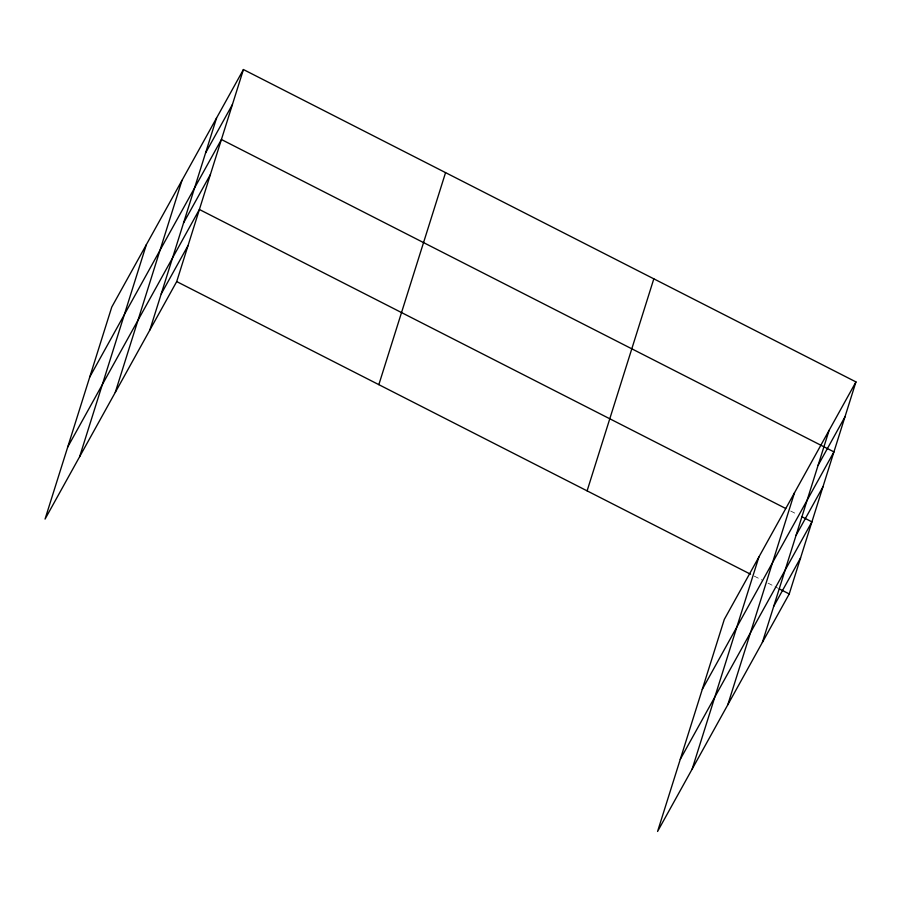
<?xml version="1.0" encoding="UTF-8"?>
<svg xmlns="http://www.w3.org/2000/svg" width="901" height="901" viewBox="0 0 901 901"><rect width="100%" height="100%" fill="white"/><g stroke="black" fill="none" stroke-linecap="round" stroke-linejoin="round"><path stroke-width="0.68" stroke-dasharray="4.5 3.38" d="M790.706 511.036L796.946 514.223M754.295 576.133L761.784 579.951M768.024 583.127L778.002 588.218"/><path stroke-width="1.35" d="M79.637 456.694L146.356 244.655M115.272 392.408L181.991 180.369M149.859 330.003L216.578 117.963M243.428 69.535L111.769 307.05L45.05 519.089L176.709 281.574L243.428 69.535L855.95 381.911L789.231 593.95L657.572 831.465L724.291 619.426L855.95 381.911M378.837 384.659L445.567 172.62M587.103 490.865L653.822 278.826M692.159 769.071L758.879 557.032M727.794 704.785L794.513 492.746M762.381 642.379L829.1 430.34M205.574 152.956L232.424 104.516M89.751 377.023L221.409 139.509L833.932 451.885L702.273 689.4M183.556 222.93L210.406 174.49M67.733 446.997L199.391 209.482L785.717 508.491M161.2 293.963L188.05 245.523M818.097 465.333L844.947 416.893M796.079 535.307L822.928 486.867M680.255 759.374L811.914 521.859L801.935 516.769M773.722 606.339L800.572 557.899M176.709 281.574L750.556 574.219M779.252 588.86L789.231 593.95"/></g></svg>
